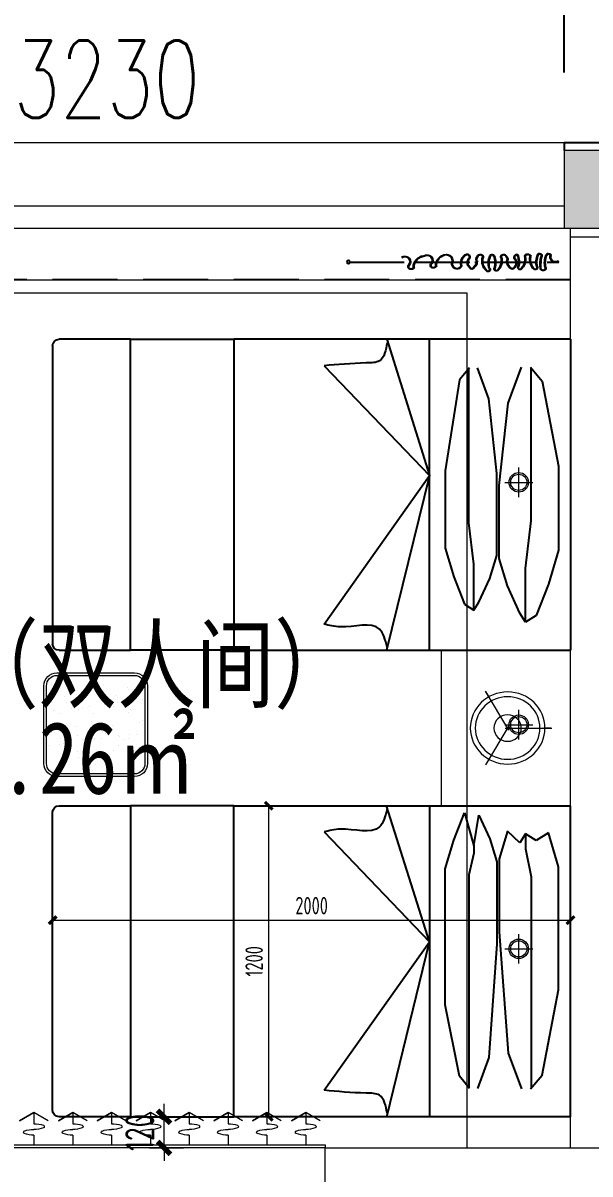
# Model space of a CAD drawing. Header units: millimetres. Extents: x 164760 to 3716174, y -1766400 to 11969.
# Drawn here: x 3564627 to 3566817, y -1701550 to -1697109 of the extents above; entities that cross this region are included whole.
import ezdxf

# ---------------------------------------------------------------- set-up
doc = ezdxf.new("R2010")
doc.units = ezdxf.units.MM
doc.header["$LTSCALE"] = 1000
doc.linetypes.add('DASH', pattern=[0.35, 0.25, -0.1])
doc.linetypes.add('DOTE', pattern=[2.42, 2, -0.2, 0.02, -0.2])
doc.layers.get('0').update_dxf_attribs({"color": 253, "linetype": 'CONTINUOUS'})
doc.layers.get('Defpoints').update_dxf_attribs({"color": 250, "linetype": 'CONTINUOUS', "lineweight": 0})
for name, color, linetype, lineweight in [('cr-外框线2', 253, 'CONTINUOUS', 13), ('PUB_HATCH', 253, 'CONTINUOUS', 0), ('RC-Dim【天花尺寸】', 253, 'CONTINUOUS', 0), ('RC-FCU【空调设备】', 253, 'CONTINUOUS', 0), ('RC-LIGHT【天花灯具】', 253, 'CONTINUOUS', 0), ('RC-Modelling【天花造型】', 253, 'CONTINUOUS', 0), ('WALL', 253, 'CONTINUOUS', 0), ('Wall【墙体】', 253, 'CONTINUOUS', 0), ('Wall【新建墙】', 253, 'CONTINUOUS', 0), ('WINDOW', 253, 'CONTINUOUS', 0), ('Xline【辅助线】', 253, 'CONTINUOUS', 0)]:
    doc.layers.add(name, color=color, linetype=linetype, lineweight=lineweight)
for name, color, linetype in [('Dimension', 253, 'CONTINUOUS'), ('FC-Text Annotation', 253, 'CONTINUOUS'), ('HATCH【填充】', 253, 'CONTINUOUS'), ('P-活动家具', 253, 'CONTINUOUS'), ('PUB_DIM', 253, 'CONTINUOUS'), ('SURFACE', 253, 'CONTINUOUS'), ('TITLE【图框】', 253, 'CONTINUOUS'), ('WINDOW_TEXT', 253, 'CONTINUOUS'), ('平面家具', 253, 'CONTINUOUS')]:
    doc.layers.add(name, color=color, linetype=linetype)
doc.styles.add('_TCH_DIM_T3', font='SIMPLEX', dxfattribs={"width": 0.705882, "bigfont": 'GBCBIG'})
doc.styles.add('_TCH_WINDOW', font='SIMPLEX', dxfattribs={"bigfont": 'GBCBIG'})
doc.styles.add('尺寸标注', font='ARCHS.SHX', dxfattribs={"width": 0.8})
doc.styles.add('文字', font='')
doc.styles.get('文字').set_extended_font_data('SimSun')
doc.dimstyles.new('_TCH_ARCH&&100', dxfattribs={"dimtxt": 212.5, "dimasz": 100, "dimexe": 250, "dimexo": 300, "dimgap": 100, "dimtad": 1, "dimdec": 0, "dimzin": 0, "dimdsep": 46, "dimtxsty": '_TCH_DIM_T3', "dimblk": 'ARCHTICK', "dimcen": 0.09, "dimclrt": 7, "dimazin": 2, "dimtfac": 1, "dimtdec": 0, "dimtix": 1, "dimtmove": 2, "dimatfit": 3, "dimtolj": 1, "dimtzin": 0, "dimarcsym": 0})
doc.dimstyles.new('海龙1：50', dxfattribs={"dimscale": 50, "dimtxt": 2.5, "dimasz": 1, "dimexe": 1, "dimexo": 1, "dimgap": 0.7, "dimtad": 1, "dimdec": 0, "dimrnd": 5, "dimdsep": 46, "dimtxsty": '尺寸标注', "dimblk": 'ARCHTICK', "dimblk1": 'ARCHTICK', "dimblk2": 'ARCHTICK', "dimcen": 1, "dimclrd": 44, "dimclre": 44, "dimclrt": 2, "dimadec": 0, "dimazin": 0, "dimtfac": 1, "dimtdec": 0, "dimtix": 1, "dimtmove": 2, "dimatfit": 3, "dimldrblk": 'hl_arrow2', "dimfxl": 5, "dimfxlon": 1, "dimarcsym": 0})
doc.dimstyles.new('海龙_1：30', dxfattribs={"dimscale": 30, "dimtxt": 2.25, "dimasz": 1, "dimexe": 1.5, "dimexo": 1, "dimgap": 0.7, "dimtad": 1, "dimdec": 0, "dimrnd": 5, "dimdsep": 46, "dimtxsty": '尺寸标注', "dimblk": 'ARCHTICK', "dimblk1": 'ARCHTICK', "dimblk2": 'ARCHTICK', "dimcen": 1, "dimclrd": 44, "dimclre": 44, "dimclrt": 2, "dimadec": 0, "dimazin": 0, "dimtfac": 1, "dimtdec": 0, "dimtix": 1, "dimtmove": 2, "dimatfit": 3, "dimldrblk": 'hl_arrow2', "dimfxl": 5, "dimfxlon": 1, "dimarcsym": 0})

# ---------------------------------------------------------------- blocks, each defined once
blk = doc.blocks.new('_ArchTick')
at = {"color": 2, "linetype": 'ByBlock', "const_width": 0.4}
blk.add_lwpolyline([(-0.5, -0.5), (0.5, 0.5)], dxfattribs=at)
blk = doc.blocks.new('*D428')
at = {"layer": 'Defpoints', "color": 0, "transparency": 16777216}
for p in [(3566716.8, -1696515.6), (3563516.8, -1697600.6), (3566716.8, -1697600.6)]:
    blk.add_point(p, dxfattribs=at)
at = {"layer": 'PUB_DIM', "color": 0, "lineweight": -2, "transparency": 16777216}
for p, q in [((3563516.8, -1697300.6), (3563516.8, -1696265.6)), ((3566716.8, -1697300.6), (3566716.8, -1696265.6)), ((3563516.8, -1696515.6), (3566716.8, -1696515.6))]:
    blk.add_line(p, q, dxfattribs=at)
at = {"layer": 'PUB_DIM', "color": 0, "lineweight": -2, "transparency": 16777216, "xscale": 100, "yscale": 100, "zscale": 100, "rotation": 180}
blk.add_blockref('_ArchTick', (3563516.8, -1696515.6), dxfattribs=at)
at = {"layer": 'PUB_DIM', "color": 0, "lineweight": -2, "transparency": 16777216, "xscale": 100, "yscale": 100, "zscale": 100}
blk.add_blockref('_ArchTick', (3566716.8, -1696515.6), dxfattribs=at)
at = {"layer": 'PUB_DIM', "color": 7, "transparency": 16777216, "insert": (3565116.8, -1696309.3), "char_height": 212.5, "attachment_point": 5, "style": '_TCH_DIM_T3'}
blk.add_mtext('\\A1;3200', dxfattribs=at)
blk = doc.blocks.new('*D429')
at = {"layer": 'Defpoints', "color": 0, "transparency": 16777216}
for p in [(3566916.8, -1696515.6), (3566716.8, -1697600.6), (3566916.8, -1697600.6)]:
    blk.add_point(p, dxfattribs=at)
at = {"layer": 'PUB_DIM', "color": 0, "lineweight": -2, "transparency": 16777216}
for p, q in [((3566716.8, -1697300.6), (3566716.8, -1696265.6)), ((3566916.8, -1697300.6), (3566916.8, -1696265.6)), ((3566716.8, -1696515.6), (3566916.8, -1696515.6))]:
    blk.add_line(p, q, dxfattribs=at)
at = {"layer": 'PUB_DIM', "color": 0, "lineweight": -2, "transparency": 16777216, "xscale": 100, "yscale": 100, "zscale": 100, "rotation": 180}
blk.add_blockref('_ArchTick', (3566716.8, -1696515.6), dxfattribs=at)
at = {"layer": 'PUB_DIM', "color": 0, "lineweight": -2, "transparency": 16777216, "xscale": 100, "yscale": 100, "zscale": 100}
blk.add_blockref('_ArchTick', (3566916.8, -1696515.6), dxfattribs=at)
at = {"layer": 'PUB_DIM', "color": 7, "transparency": 16777216, "insert": (3566816.8, -1696790.6), "char_height": 212.5, "attachment_point": 5, "style": '_TCH_DIM_T3'}
blk.add_mtext('\\A1;200', dxfattribs=at)
blk = doc.blocks.new('$WINLIB2D$00000004')
for p, q in [((-0.5, 0.5), (0.5, 0.5)), ((0.5, -0.5), (0.5, 0.5)), ((-0.5, 0.2406), (0.5, 0.2406)), ((-0.5, -0.5), (0.5, -0.5))]:
    blk.add_line(p, q)
blk = doc.blocks.new('*U32')
at = {"color": 251, "linetype": 'DOTE', "ltscale": 0.104867}
blk.add_line((806.1, 0, 0), (0, 0), dxfattribs=at)
at = {"color": 251}
blk.add_circle((812.1, 0, 0), 6, dxfattribs=at)
for centre, radius, start, end in [((10.2, 20.5), 20.9, 240.8721, 0.9421), ((12.6, 20.9), 20.9, 240.8459, 0.916), ((38.2, 24), 7.86, 17.5992, 204.3942), ((40.7, 24.5), 7.86, 17.573, 204.3681), ((-22.3, -2.9), 74, 345.168, 23.3232), ((-19.8, -2.4), 74, 345.1419, 23.297), ((72.5, 24.3), 7.61, 37.4673, 202.7091), ((-56.9, -9.9), 126.2, 352.7386, 14.3241), ((74.9, 24.7), 7.61, 37.4411, 202.6829), ((-54.4, -9.4), 126.2, 352.7125, 14.298), ((10.5, -0.4), 74, 345.168, 23.3232), ((13, 0), 74, 345.1419, 23.297), ((53.7, 10.7), 55.4, 314.4794, 10.735), ((56.1, 11.1), 55.4, 314.4533, 10.7089), ((118.5, 19.5), 10.5, 8.0945, 171.6931), ((120.9, 19.9), 10.5, 8.0684, 171.667), ((183.4, 11.5), 55.4, 170.1647, 226.4203), ((185.9, 11.9), 55.4, 170.1386, 226.3942), ((226.7, 1.1), 74, 157.5765, 195.7317), ((229.2, 1.4), 74, 157.5504, 195.7056), ((157.4, 17.7), 11.7, 333.1364, 85.5313), ((159.9, 18.1), 11.7, 333.1103, 85.5052), ((189.3, -3.5), 26.7, 143.4394, 246.9097), ((191.7, -3.2), 26.7, 143.4133, 246.8836), ((163.3, 2), 33.9, 297.1787, 3.2579), ((165.8, 2.4), 33.9, 297.1526, 3.2318), ((216.1, 9.8), 19.8, 117.6883, 197.1983), ((218.5, 10.1), 19.8, 117.6622, 197.1722), ((211.5, 19.3), 9.3, 334.698, 119.6198), ((213.9, 19.6), 9.3, 334.6719, 119.5937), ((274.4, 5.8), 55.4, 170.1647, 226.4203), ((276.9, 6.1), 55.4, 170.1386, 226.3942), ((317.7, -4.6), 74, 157.5765, 195.7317), ((320.1, -4.3), 74, 157.5504, 195.7056), ((256, 21.6), 7.06, 13.1305, 163.4149), ((258.5, 21.9), 7.06, 13.1044, 163.3888), ((195, -6.1), 74, 345.168, 23.3232), ((197.4, -5.7), 74, 345.1419, 23.297), ((238.1, 5), 55.4, 314.4794, 10.735), ((240.5, 5.3), 55.4, 314.4533, 10.7089), ((300.8, 19.4), 9.3, 61.2799, 206.2017), ((303.3, 19.7), 9.3, 61.2538, 206.1756), ((296.4, 9.9), 19.8, 343.7014, 63.2114), ((298.8, 10.2), 19.8, 343.6753, 63.1853), ((349.2, 3), 33.9, 177.6417, 243.721), ((351.7, 3.2), 33.9, 177.6156, 243.6949), ((323.3, -3), 26.7, 293.99, 37.4603), ((325.8, -2.7), 26.7, 293.9638, 37.4341), ((354.9, 18.7), 11.7, 95.3684, 207.7632), ((357.4, 19), 11.7, 95.3423, 207.7371), ((336.4, -4.4), 38.9, 345.1181, 63.4135), ((338.9, -4.1), 38.9, 345.092, 63.3874), ((394.1, -7.1), 19, 201.6068, 22.3251), ((433.7, 3.9), 24.8, 92.9506, 189.2969), ((436.2, 4.1), 24.8, 92.9245, 189.2707), ((428.4, -15.1), 44, 0.1274, 84.6999), ((430.8, -14.9), 44, 0.1013, 84.6738), ((506.9, 6.1), 20.7, 56.1371, 221.0328), ((509.3, 6.3), 20.7, 56.111, 221.0067), ((514.4, -20.5), 44, 0.1274, 84.6999), ((516.8, -20.2), 44, 0.1013, 84.6738), ((592.9, 0.8), 20.7, 56.1371, 221.0328), ((595.3, 1), 20.7, 56.111, 221.0067), ((58.9, -23.3), 9.76, 171.3487, 344.8278), ((61.4, -22.9), 9.76, 171.3226, 344.8017), ((89.6, -21.5), 7.82, 163.8441, 291.3575), ((92, -21.1), 7.82, 163.818, 291.3314), ((148, -21.2), 7.82, 249.5421, 17.0556), ((150.4, -20.9), 7.82, 249.516, 17.0295), ((239, -26.9), 7.82, 249.5421, 17.0556), ((241.4, -26.6), 7.82, 249.516, 17.0295), ((271.5, -29.9), 7.02, 135.7494, 319.4523), ((274, -29.6), 7.02, 135.7233, 319.4262), ((391.6, -7.4), 19, 201.633, 22.3512), ((482.4, -12.7), 10.3, 193.0653, 30.6308), ((484.8, -12.5), 10.3, 193.0392, 30.6047), ((568.4, -18), 10.3, 193.0653, 30.6308), ((570.8, -17.8), 10.3, 193.0392, 30.6047)]:
    blk.add_arc(centre, radius, start, end, dxfattribs=at)
blk = doc.blocks.new('单帘平面')
at = {"layer": 'TITLE【图框】'}
blk.add_blockref('*U32', (0, 0), dxfattribs=at)
blk = doc.blocks.new('海龙_041013431')
at = {"layer": 'P-活动家具', "color": 8}
for p, q in [((455.7, -74.4), (289.2, 600)), ((47.8, 499), (455.7, -74.4)), ((826, 491.4), (803.8, 456.5)), ((867.3, 466), (826, 491.4)), ((826, 491.4), (826, 283.9)), ((590.4, 422.6), (626.6, 444.9)), ((626.6, 444.9), (646.1, 414.3)), ((626.6, 444.9), (626.6, 267.8)), ((803.8, 456.5), (756.2, 351.8)), ((915, 345.5), (867.3, 466)), ((548.6, 316.9), (590.4, 422.6)), ((646.1, 414.3), (687.9, 322.4)), ((515.2, 206.5), (548.6, 316.9)), ((687.9, 322.4), (715.8, 234.4)), ((756.2, 351.8), (724.4, 245.8)), ((953.1, 214.1), (915, 345.5)), ((626.6, 267.8), (607.1, 108.1)), ((826, 283.9), (848.3, 101)), ((715.8, 234.4), (715.8, -82.4)), ((724.4, 245.8), (724.4, -35.9)), ((515.2, -92.7), (515.2, 206.5)), ((953.1, -110.2), (953.1, 214.1)), ((607.1, 108.1), (607.1, -487.1)), ((848.3, 101), (848.3, -488.8)), ((724.4, -35.9), (759.4, -353.8)), ((47.8, -497.7), (455.7, -74.4)), ((290.8, -600), (455.7, -74.4)), ((715.8, -82.4), (684.4, -370.6)), ((570.9, -443.1), (515.2, -92.7)), ((889.6, -438.7), (953.1, -110.2)), ((759.4, -353.8), (810.2, -492.6)), ((684.4, -370.6), (640.6, -490.4)), ((609.9, -490.4), (570.9, -443.1)), ((845.1, -492.6), (889.6, -438.7))]:
    blk.add_line(p, q, dxfattribs=at)
at = {"layer": 'P-活动家具'}
blk.add_line((1000, -600), (1000, 600), dxfattribs=at)
at = {"layer": 'P-活动家具', "color": 8}
blk.add_lwpolyline([(-300, -600), (-300, 600), (-700, 600), (-700, -600)], close=True, dxfattribs=at)
for points, knots in [([(291.5, 587.7), (284.6, 560.3), (263.8, 477.8), (136.2, 521), (68, 504), (47.8, 499)], [0, 0, 0, 0, 75.29107, 226.745569, 290.81809, 290.81809, 290.81809, 290.81809]), ([(291.5, -586.4), (286.2, -557.6), (277.4, -509), (168.4, -508.8), (99.8, -502.5), (47.8, -497.7)], [0, 0, 0, 0, 75.29107, 127.212251, 290.722633, 290.722633, 290.722633, 290.722633])]:
    blk.add_open_spline(points, degree=3, knots=knots, dxfattribs=at)
at = {"layer": '平面家具', "color": 43, "linetype": 'ByBlock'}
for p, q in [((-975, 600), (-700, 600)), ((-300, 600), (1000, 600)), ((455.7, 600), (455.7, -600)), ((-1000, -575), (-1000, 575)), ((-700, -600), (-975, -600)), ((1000, -600), (-300, -600))]:
    blk.add_line(p, q, dxfattribs=at)
for centre, start, end in [((-975, 575), 90, 180), ((-975, -575), 180, 270)]:
    blk.add_arc(centre, 25, start, end, dxfattribs=at)
blk = doc.blocks.new('海龙_041013471')
at = {"layer": 'P-活动家具', "color": 8}
for p, q in [((290.8, 600), (455.7, -75.6)), ((47.8, 497.7), (455.7, -75.6)), ((609.9, 490.4), (570.9, 443.1)), ((684.4, 370.6), (640.6, 490.4)), ((759.4, 353.8), (810.2, 492.6)), ((845.1, 492.6), (889.6, 438.7)), ((848.3, -326), (848.3, 488.8)), ((607.1, -333.1), (607.1, 487.1)), ((570.9, 443.1), (515.2, 167.7)), ((889.6, 438.7), (953.1, 110.2)), ((715.8, -67.6), (684.4, 370.6)), ((724.4, -114.1), (759.4, 353.8)), ((515.2, 167.7), (515.2, -356.5)), ((953.1, 110.2), (953.1, -364.1)), ((47.8, -499), (455.7, -75.6)), ((455.7, -75.6), (289.2, -600)), ((715.8, -384.4), (715.8, -67.6)), ((724.4, -395.8), (724.4, -114.1)), ((626.6, -417.8), (607.1, -333.1)), ((826, -433.9), (848.3, -326)), ((515.2, -356.5), (548.6, -466.9)), ((687.9, -472.4), (715.8, -384.4)), ((756.2, -501.8), (724.4, -395.8)), ((953.1, -364.1), (915, -495.5)), ((626.6, -444.9), (626.6, -417.8)), ((826, -491.4), (826, -433.9)), ((548.6, -466.9), (590.4, -572.6)), ((590.4, -572.6), (626.6, -444.9)), ((626.6, -444.9), (646.1, -564.3)), ((646.1, -564.3), (687.9, -472.4)), ((803.8, -456.5), (756.2, -501.8)), ((826, -491.4), (803.8, -456.5)), ((867.3, -466), (826, -491.4)), ((915, -495.5), (867.3, -466))]:
    blk.add_line(p, q, dxfattribs=at)
at = {"layer": 'P-活动家具'}
blk.add_line((1000, 600), (1000, -600), dxfattribs=at)
at = {"layer": 'P-活动家具', "color": 8}
blk.add_lwpolyline([(-299.9, 600), (-300, -600), (-700, -600), (-699.9, 600)], close=True, dxfattribs=at)
for points, knots in [([(291.5, 586.4), (286.2, 557.6), (277.4, 509), (168.4, 508.8), (99.8, 502.5), (47.8, 497.7)], [0, 0, 0, 0, 75.29107, 127.212251, 290.722633, 290.722633, 290.722633, 290.722633]), ([(291.5, -587.7), (284.6, -560.3), (263.8, -477.8), (136.2, -521), (68, -504), (47.8, -499)], [0, 0, 0, 0, 75.29107, 226.745569, 290.81809, 290.81809, 290.81809, 290.81809])]:
    blk.add_open_spline(points, degree=3, knots=knots, dxfattribs=at)
at = {"layer": '平面家具', "color": 43, "linetype": 'ByBlock'}
for p, q in [((-699.9, 600), (-975, 600)), ((1000, 600), (-299.9, 600)), ((455.7, -600), (455.7, 600)), ((-1000, 575), (-1000, -575)), ((-975, -600), (-700, -600)), ((-300, -600), (1000, -600))]:
    blk.add_line(p, q, dxfattribs=at)
for centre, start, end in [((-975, 575), 90, 180), ((-975, -575), 180, 270)]:
    blk.add_arc(centre, 25, start, end, dxfattribs=at)
blk = doc.blocks.new('1X-LAMP1')
at = {"color": 0, "linetype": 'ByBlock'}
for p, q in [((0.033, -0.058), (-0.59, 1.022)), ((0.033, -0.058), (-0.59, 1.022)), ((0.033, 0.058), (-0.59, -1.022)), ((0.033, 0.058), (-0.59, -1.022)), ((-0.067, 0), (1.18, 0)), ((-0.067, 0), (1.18, 0))]:
    blk.add_line(p, q, dxfattribs=at)
at = {"color": 0, "linetype": 'ByBlock', "const_width": 0.0333}
for points in [[(-0.481, 0.833), (-0.582, 1.009)], [(-0.481, 0.833), (-0.582, 1.009)], [(0.962, 0), (1.165, 0)], [(0.962, 0), (1.165, 0)], [(-0.481, -0.833), (-0.582, -1.009)], [(-0.481, -0.833), (-0.582, -1.009)]]:
    blk.add_lwpolyline(points, dxfattribs=at)
at = {"color": 0, "linetype": 'ByBlock'}
blk.add_circle((0, 0), 1, dxfattribs=at)
at = {"color": 8, "linetype": 'ByBlock'}
for radius in [0.867, 0.867, 0.367, 0.367]:
    blk.add_circle((0, 0), radius, dxfattribs=at)
blk = doc.blocks.new('海龙_0410133829')
blk.add_lwpolyline([(250, -300), (-250, -300), (-250, 300), (250, 300)], close=True)
at = {"xscale": -144.0868388001108, "yscale": -139.1580337798805, "zscale": 144.0868388001255, "rotation": 180}
blk.add_blockref('1X-LAMP1', (6.9, 0), dxfattribs=at)
blk = doc.blocks.new('*D129')
at = {"layer": 'Defpoints', "color": 0, "transparency": 16777216}
for p in [(-1419.5, 4643), (-1419.5, 4643), (-1419.5, 3443)]:
    blk.add_point(p, dxfattribs=at)
at = {"layer": 'Dimension', "color": 44, "lineweight": -2, "transparency": 16777216}
for p, q in [((-1419.5, 4643), (-1464.5, 4643)), ((-1419.5, 3443), (-1419.5, 4643)), ((-1419.5, 3443), (-1464.5, 3443))]:
    blk.add_line(p, q, dxfattribs=at)
at = {"layer": 'Dimension', "color": 44, "lineweight": -2, "transparency": 16777216, "xscale": 30, "yscale": 30, "zscale": 30}
for p, rotation in [((-1419.5, 4643), 90), ((-1419.5, 3443), 270)]:
    blk.add_blockref('_ArchTick', p, dxfattribs=dict(at, rotation=rotation))
at = {"layer": 'Dimension', "color": 2, "transparency": 16777216, "insert": (-1475.7, 4043), "char_height": 67.5, "attachment_point": 5, "rotation": 90, "style": '尺寸标注'}
blk.add_mtext('1200', dxfattribs=at)
blk = doc.blocks.new('hl_arrow2')
at = {"color": 2}
blk.add_line((-0.221, 0), (-1, 0), dxfattribs=at)
blk.add_lwpolyline([(-0.221, 0), (-0.861, -0.689), (-0.654, -0.862), (0, 0), (-0.654, 0.862), (-0.861, 0.689)], close=True, dxfattribs=at)
for points in [[(-0.861, 0.689), (-0.654, 0.862), (-0.221, 0), (0, 0)], [(-0.861, -0.689), (-0.654, -0.862), (-0.221, 0), (0, 0)]]:
    blk.add_solid(points, dxfattribs=at)
blk = doc.blocks.new('*D130')
at = {"layer": 'Defpoints', "color": 0, "transparency": 16777216}
for p in [(-253.7, 4201.6), (-2253.7, 4112.7), (-253.7, 4112.7)]:
    blk.add_point(p, dxfattribs=at)
at = {"layer": 'Dimension', "color": 44, "lineweight": -2, "transparency": 16777216}
for p, q in [((-2253.7, 4142.7), (-2253.7, 4246.6)), ((-253.7, 4142.7), (-253.7, 4246.6)), ((-2253.7, 4201.6), (-253.7, 4201.6))]:
    blk.add_line(p, q, dxfattribs=at)
at = {"layer": 'Dimension', "color": 44, "lineweight": -2, "transparency": 16777216, "xscale": 30, "yscale": 30, "zscale": 30, "rotation": 180}
blk.add_blockref('_ArchTick', (-2253.7, 4201.6), dxfattribs=at)
at = {"layer": 'Dimension', "color": 44, "lineweight": -2, "transparency": 16777216, "xscale": 30, "yscale": 30, "zscale": 30}
blk.add_blockref('_ArchTick', (-253.7, 4201.6), dxfattribs=at)
at = {"layer": 'Dimension', "color": 2, "transparency": 16777216, "insert": (-1253.7, 4257.7), "char_height": 67.5, "attachment_point": 5, "style": '尺寸标注'}
blk.add_mtext('2000', dxfattribs=at)
blk = doc.blocks.new('海龙0427194496')
at = {"layer": 'Wall【新建墙】', "color": 4}
blk.add_line((-885.9, 2054), (-885.9, 3165.2), dxfattribs=at)
blk.add_lwpolyline([(-885.9, 3165.2), (1334.1, 3165.2)], dxfattribs=at)
blk = doc.blocks.new('*D131')
at = {"layer": 'Defpoints', "color": 0, "transparency": 16777216}
for p in [(-1930.4, 3443), (-1823.6, 3443), (-1930.4, 3323)]:
    blk.add_point(p, dxfattribs=at)
at = {"layer": 'RC-Dim【天花尺寸】', "color": 44, "lineweight": -2, "transparency": 16777216}
for p, q in [((-1823.6, 3443), (-1823.6, 3493)), ((-1880.4, 3443), (-1748.6, 3443)), ((-1823.6, 3323), (-1823.6, 3443)), ((-1880.4, 3323), (-1748.6, 3323)), ((-1823.6, 3323), (-1823.6, 3273))]:
    blk.add_line(p, q, dxfattribs=at)
at = {"layer": 'RC-Dim【天花尺寸】', "color": 44, "lineweight": -2, "transparency": 16777216, "xscale": 50, "yscale": 50, "zscale": 50}
for p, rotation in [((-1823.6, 3443), 270), ((-1823.6, 3323), 90)]:
    blk.add_blockref('_ArchTick', p, dxfattribs=dict(at, rotation=rotation))
at = {"layer": 'RC-Dim【天花尺寸】', "color": 2, "transparency": 16777216, "insert": (-1917.2, 3383), "char_height": 112.5, "attachment_point": 5, "rotation": 90, "style": '尺寸标注'}
blk.add_mtext('120', dxfattribs=at)
blk = doc.blocks.new('圆形筒灯')
at = {"color": 251, "linetype": 'DOTE', "ltscale": 43.504693}
blk.add_line((0, 90.6), (0, -90.6), dxfattribs=at)
at = {"color": 251, "linetype": 'DOTE', "ltscale": 41.297046}
blk.add_line((86, 0), (-86, 0), dxfattribs=at)
blk.add_ellipse((0, 0), major_axis=(-42.4, 42.4), ratio=1, start_param=2.355868237233172, end_param=8.639053544412757)
at = {"color": 251}
blk.add_ellipse((0, 0), major_axis=(35.4, 35.4), ratio=1, start_param=5.49871431692557, end_param=11.78189962410516, dxfattribs=at)
blk = doc.blocks.new('ZL_0603123899')
at = {"layer": 'HATCH【填充】'}
h = blk.add_hatch(dxfattribs=at)
h.set_pattern_fill('AR-SAND', color=251, scale=2)
h.set_pattern_definition([(37.5, (-190, -390), (-3.2, 97.883), [0, -77.216, 0, -86.36, 0, -82.55]), (7.5, (-190, -390), (89.905, 143.365), [0, -41.656, 0, -69.596, 0, -26.67]), (327.5, (-252.48, -390), (158.198, 0.287), [0, -25.4, 0, -91.44, 0, -119.38]), (317.5, (-252.48, -390), (152.71, 44.586), [0, -12.7, 0, -59.944, 0, -68.58])])
h.paths.add_polyline_path([(190, -50, 0.414214), (150, -10), (-150, -10, 0.414214), (-190, -50), (-190, -350, 0.414214), (-150, -390), (150, -390, 0.414214), (190, -350)])
at = {"layer": 'RC-LIGHT【天花灯具】'}
blk.add_lwpolyline([(-150, 0), (150, 0, -0.414214), (200, -50), (200, -350, -0.414214), (150, -400), (-150, -400, -0.414214), (-200, -350), (-200, -50, -0.414214)], format="xyb", close=True, dxfattribs=at)
at = {"layer": 'RC-LIGHT【天花灯具】', "color": 8}
blk.add_lwpolyline([(-150, -10), (150, -10, -0.414214), (190, -50), (190, -350, -0.414214), (150, -390), (-150, -390, -0.414214), (-190, -350), (-190, -50, -0.414214)], format="xyb", close=True, dxfattribs=at)
blk = doc.blocks.new('*U411')
for p, q in [((0, -12), (0, 0)), ((0, 0), (1950, 0)), ((1950, 0), (1950, -12)), ((1950, -12), (0, -12)), ((75, -49.3), (75, -12)), ((225, -49.3), (225, -12)), ((375, -49.3), (375, -12)), ((525, -49.3), (525, -12)), ((675, -49.3), (675, -12)), ((825, -49.3), (825, -12)), ((975, -49.3), (975, -12)), ((1125, -49.3), (1125, -12)), ((1275, -49.3), (1275, -12)), ((1425, -49.3), (1425, -12)), ((1575, -49.3), (1575, -12)), ((1725, -49.3), (1725, -12)), ((1875, -49.3), (1875, -12)), ((1875, -49.3), (1875, -12)), ((19.6, -104.5), (75, -136.2)), ((75, -136.2), (75, -93.2)), ((130.4, -104.5), (75, -136.2)), ((75, -136.2), (130.4, -104.5)), ((169.6, -104.5), (225, -136.2)), ((225, -136.2), (225, -93.2)), ((280.4, -104.5), (225, -136.2)), ((225, -136.2), (280.4, -104.5)), ((319.6, -104.5), (375, -136.2)), ((375, -136.2), (375, -93.2)), ((430.4, -104.5), (375, -136.2)), ((375, -136.2), (430.4, -104.5)), ((469.6, -104.5), (525, -136.2)), ((525, -136.2), (525, -93.2)), ((580.4, -104.5), (525, -136.2)), ((525, -136.2), (580.4, -104.5)), ((619.6, -104.5), (675, -136.2)), ((675, -136.2), (675, -93.2)), ((730.4, -104.5), (675, -136.2)), ((675, -136.2), (730.4, -104.5)), ((769.6, -104.5), (825, -136.2)), ((825, -136.2), (825, -93.2)), ((880.4, -104.5), (825, -136.2)), ((825, -136.2), (880.4, -104.5)), ((919.6, -104.5), (975, -136.2)), ((975, -136.2), (975, -93.2)), ((1030.4, -104.5), (975, -136.2)), ((975, -136.2), (1030.4, -104.5)), ((1069.6, -104.5), (1125, -136.2)), ((1125, -136.2), (1125, -93.2)), ((1180.4, -104.5), (1125, -136.2)), ((1125, -136.2), (1180.4, -104.5)), ((1219.6, -104.5), (1275, -136.2)), ((1275, -136.2), (1275, -93.2)), ((1330.4, -104.5), (1275, -136.2)), ((1275, -136.2), (1330.4, -104.5)), ((1369.6, -104.5), (1425, -136.2)), ((1425, -136.2), (1425, -93.2)), ((1480.4, -104.5), (1425, -136.2)), ((1425, -136.2), (1480.4, -104.5)), ((1519.6, -104.5), (1575, -136.2)), ((1575, -136.2), (1575, -93.2)), ((1630.4, -104.5), (1575, -136.2)), ((1575, -136.2), (1630.4, -104.5)), ((1669.6, -104.5), (1725, -136.2)), ((1725, -136.2), (1725, -93.2)), ((1780.4, -104.5), (1725, -136.2)), ((1725, -136.2), (1780.4, -104.5)), ((1819.6, -104.5), (1875, -136.2)), ((1819.6, -104.5), (1875, -136.2)), ((1875, -136.2), (1875, -93.2)), ((1875, -136.2), (1875, -93.2)), ((1930.4, -104.5), (1875, -136.2)), ((1875, -136.2), (1930.4, -104.5)), ((1930.4, -104.5), (1875, -136.2)), ((1875, -136.2), (1930.4, -104.5))]:
    blk.add_line(p, q)
at = {"extrusion": (0, 0, -1)}
for centre, major_axis, start_param, end_param in [((40, -82.2), (3.69, -3.69), 1.137309, 3.57508), ((72.5, -170.8), (-70.4, -70.4), 2.004284, 2.381239), ((72.5, 6.4), (70.4, -70.4), 0.760354, 1.137309), ((77.5, -148.9), (-70.4, -70.4), 2.33115, 2.708105), ((77.5, 28.3), (70.4, -70.4), 0.433488, 0.810442), ((110, -60.3), (3.69, -3.69), 4.278901, 6.716673), ((190, -82.2), (3.69, -3.69), 1.137309, 3.57508), ((222.5, -170.8), (-70.4, -70.4), 2.004284, 2.381239), ((222.5, 6.4), (70.4, -70.4), 0.760354, 1.137309), ((227.5, -148.9), (-70.4, -70.4), 2.33115, 2.708105), ((227.5, 28.3), (70.4, -70.4), 0.433488, 0.810442), ((260, -60.3), (3.69, -3.69), 4.278901, 6.716673), ((340, -82.2), (3.69, -3.69), 1.137309, 3.57508), ((372.5, -170.8), (-70.4, -70.4), 2.004284, 2.381239), ((372.5, 6.4), (70.4, -70.4), 0.760354, 1.137309), ((377.5, -148.9), (-70.4, -70.4), 2.33115, 2.708105), ((377.5, 28.3), (70.4, -70.4), 0.433488, 0.810442), ((410, -60.3), (3.69, -3.69), 4.278901, 6.716673), ((490, -82.2), (3.69, -3.69), 1.137309, 3.57508), ((522.5, -170.8), (-70.4, -70.4), 2.004284, 2.381239), ((522.5, 6.4), (70.4, -70.4), 0.760354, 1.137309), ((527.5, -148.9), (-70.4, -70.4), 2.33115, 2.708105), ((527.5, 28.3), (70.4, -70.4), 0.433488, 0.810442), ((560, -60.3), (3.69, -3.69), 4.278901, 6.716673), ((640, -82.2), (3.69, -3.69), 1.137309, 3.57508), ((672.5, -170.8), (-70.4, -70.4), 2.004284, 2.381239), ((672.5, 6.4), (70.4, -70.4), 0.760354, 1.137309), ((677.5, -148.9), (-70.4, -70.4), 2.33115, 2.708105), ((677.5, 28.3), (70.4, -70.4), 0.433488, 0.810442), ((710, -60.3), (3.69, -3.69), 4.278901, 6.716673), ((790, -82.2), (3.69, -3.69), 1.137309, 3.57508), ((822.5, -170.8), (-70.4, -70.4), 2.004284, 2.381239), ((822.5, 6.4), (70.4, -70.4), 0.760354, 1.137309), ((827.5, -148.9), (-70.4, -70.4), 2.33115, 2.708105), ((827.5, 28.3), (70.4, -70.4), 0.433488, 0.810442), ((860, -60.3), (3.69, -3.69), 4.278901, 6.716673), ((940, -82.2), (3.69, -3.69), 1.137309, 3.57508), ((972.5, -170.8), (-70.4, -70.4), 2.004284, 2.381239), ((972.5, 6.4), (70.4, -70.4), 0.760354, 1.137309), ((977.5, -148.9), (-70.4, -70.4), 2.33115, 2.708105), ((977.5, 28.3), (70.4, -70.4), 0.433488, 0.810442), ((1010, -60.3), (3.69, -3.69), 4.278901, 6.716673), ((1090, -82.2), (3.69, -3.69), 1.137309, 3.57508), ((1122.5, -170.8), (-70.4, -70.4), 2.004284, 2.381239), ((1122.5, 6.4), (70.4, -70.4), 0.760354, 1.137309), ((1127.5, -148.9), (-70.4, -70.4), 2.33115, 2.708105), ((1127.5, 28.3), (70.4, -70.4), 0.433488, 0.810442), ((1160, -60.3), (3.69, -3.69), 4.278901, 6.716673), ((1240, -82.2), (3.69, -3.69), 1.137309, 3.57508), ((1272.5, -170.8), (-70.4, -70.4), 2.004284, 2.381239), ((1272.5, 6.4), (70.4, -70.4), 0.760354, 1.137309), ((1277.5, -148.9), (-70.4, -70.4), 2.33115, 2.708105), ((1277.5, 28.3), (70.4, -70.4), 0.433488, 0.810442), ((1310, -60.3), (3.69, -3.69), 4.278901, 6.716673), ((1390, -82.2), (3.69, -3.69), 1.137309, 3.57508), ((1422.5, -170.8), (-70.4, -70.4), 2.004284, 2.381239), ((1422.5, 6.4), (70.4, -70.4), 0.760354, 1.137309), ((1427.5, -148.9), (-70.4, -70.4), 2.33115, 2.708105), ((1427.5, 28.3), (70.4, -70.4), 0.433488, 0.810442), ((1460, -60.3), (3.69, -3.69), 4.278901, 6.716673), ((1540, -82.2), (3.69, -3.69), 1.137309, 3.57508), ((1572.5, -170.8), (-70.4, -70.4), 2.004284, 2.381239), ((1572.5, 6.4), (70.4, -70.4), 0.760354, 1.137309), ((1577.5, -148.9), (-70.4, -70.4), 2.33115, 2.708105), ((1577.5, 28.3), (70.4, -70.4), 0.433488, 0.810442), ((1610, -60.3), (3.69, -3.69), 4.278901, 6.716673), ((1690, -82.2), (3.69, -3.69), 1.137309, 3.57508), ((1722.5, -170.8), (-70.4, -70.4), 2.004284, 2.381239), ((1722.5, 6.4), (70.4, -70.4), 0.760354, 1.137309), ((1727.5, -148.9), (-70.4, -70.4), 2.33115, 2.708105), ((1727.5, 28.3), (70.4, -70.4), 0.433488, 0.810442), ((1760, -60.3), (3.69, -3.69), 4.278901, 6.716673), ((1840, -82.2), (3.69, -3.69), 1.137309, 3.57508), ((1840, -82.2), (3.69, -3.69), 1.137309, 3.57508), ((1872.5, -170.8), (-70.4, -70.4), 2.004284, 2.381239), ((1872.5, -170.8), (-70.4, -70.4), 2.004284, 2.381239), ((1872.5, 6.4), (70.4, -70.4), 0.760354, 1.137309), ((1872.5, 6.4), (70.4, -70.4), 0.760354, 1.137309), ((1877.5, -148.9), (-70.4, -70.4), 2.33115, 2.708105), ((1877.5, -148.9), (-70.4, -70.4), 2.33115, 2.708105), ((1877.5, 28.3), (70.4, -70.4), 0.433488, 0.810442), ((1877.5, 28.3), (70.4, -70.4), 0.433488, 0.810442), ((1910, -60.3), (3.69, -3.69), 4.278901, 6.716673), ((1910, -60.3), (3.69, -3.69), 4.278901, 6.716673)]:
    blk.add_ellipse(centre, major_axis=major_axis, ratio=1, start_param=start_param, end_param=end_param, dxfattribs=at)
blk = doc.blocks.new('ZL_0603131599')
at = {"layer": 'RC-Modelling【天花造型】'}
for p, q in [((-1680.6, -1.1), (1544.4, -1.1)), ((-1680.6, -51.1), (1144.4, -51.1)), ((1144.4, -51.1), (1144.4, -3349.7)), ((596.9, -3349.7), (-1723.2, -3349.7))]:
    blk.add_line(p, q, dxfattribs=at)
at = {"layer": 'RC-FCU【空调设备】', "ltscale": 10, "rotation": 180}
blk.add_blockref('*U411', (596.9, -3349.7), dxfattribs=at)
at = {"layer": 'RC-LIGHT【天花灯具】', "xscale": 0.625, "yscale": 0.625, "zscale": 0.625, "rotation": 180}
for p in [(1344.4, -781.8), (1344.4, -1716.8), (1344.4, -2581.8)]:
    blk.add_blockref('圆形筒灯', p, dxfattribs=at)
at = {"layer": 'RC-LIGHT【天花灯具】', "rotation": 180}
blk.add_blockref('ZL_0603123899', (-289.4, -1916.8), dxfattribs=at)
blk = doc.blocks.new('海龙042720302')
at = {"layer": 'P-活动家具', "color": 8, "linetype": 'DASH'}
blk.add_line((-253.7, 6672.8), (-3478.7, 6672.8), dxfattribs=at)
at = {"layer": 'Wall【墙体】', "color": 6}
blk.add_line((-253.7, 3443), (-253.7, 6872.8), dxfattribs=at)
at = {"layer": 'Wall【新建墙】', "color": 4}
blk.add_line((-253.7, 3323), (-253.7, 6872.8), dxfattribs=at)
at = {"layer": 'cr-外框线2', "xscale": -1, "rotation": 180}
for name, p in [('海龙_041013431', (-1253.7, 5843)), ('海龙_0410133829', (-503.7, 4943)), ('海龙_041013471', (-1253.7, 4043))]:
    blk.add_blockref(name, p, dxfattribs=at)
at = {"layer": 'Wall【墙体】', "xscale": -1}
blk.add_blockref('单帘平面', (-299.7, 6741.1), dxfattribs=at)
at = {"layer": 'FC-Text Annotation', "style": '文字', "width": 0.8}
for s, p in [('备勤（双人间）', (-3218.8, 5049.3)), ('17.26㎡', (-2761.3, 4689.4))]:
    blk.add_text(s, height=278.17, dxfattribs=at).set_placement(p)
at = {"layer": 'Dimension'}
for p1, p2, distance, picture, middle in [((-1419.5, 3443), (-1419.5, 4643), 0, '*D129', (-1475.7, 4043)), ((-2253.7, 4112.7), (-253.7, 4112.7), 88.9, '*D130', (-1253.7, 4257.7))]:
    dim = blk.add_aligned_dim(p1=p1, p2=p2, distance=distance, dimstyle='海龙_1：30', dxfattribs=at)
    dim.commit()
    dim.dimension.update_dxf_attribs({"geometry": picture, "text_midpoint": middle})
at = {"layer": 'RC-Dim【天花尺寸】'}
dim = blk.add_aligned_dim(p1=(-1930.4, 3323), p2=(-1930.4, 3443), distance=-106.7, dimstyle='海龙1：50', dxfattribs=at)
dim.commit()
dim.dimension.update_dxf_attribs({"geometry": '*D131', "text_midpoint": (-1917.2, 3383)})
at = {"layer": 'Xline【辅助线】'}
blk.add_blockref('海龙0427194496', (-315.3, 157.9), dxfattribs=at)

msp = doc.modelspace()

# ---------------------------------------------------------------- hatches: boundary and pattern name
at = {"layer": 'PUB_HATCH'}
msp.add_hatch(color=256, dxfattribs=at).paths.add_polyline_path([(3566716.8, -1697900.6), (3566916.8, -1697900.6), (3566916.8, -1697600.6), (3566716.8, -1697600.6)])

# ---------------------------------------------------------------- linework, layer by layer
at = {"layer": 'SURFACE'}
for q in [(3566716.8, -1697600.6), (3566916.8, -1697570.6)]:
    msp.add_line((3566716.8, -1697570.6), q, dxfattribs=at)
at = {"layer": 'WALL'}
for p, q in [((3566916.8, -1697600.6), (3566716.8, -1697600.6)), ((3566716.8, -1697600.6), (3566716.8, -1697900.6)), ((3566716.8, -1697900.6), (3566916.8, -1697900.6))]:
    msp.add_line(p, q, dxfattribs=at)
at = {"layer": 'Wall【墙体】', "color": 6}
msp.add_line((3566741.8, -1697934.4), (3566891.8, -1697934.4), dxfattribs=at)

# ---------------------------------------------------------------- block references
at = {"layer": 'WINDOW'}
ref = msp.add_blockref('$WINLIB2D$00000004', (3565116.8, -1697735.6), dxfattribs=dict(at, xscale=3200, yscale=-330, zscale=3200))
ref.add_attrib('A', 'C3230', (3564402, -1697474.3), dxfattribs={"layer": 'WINDOW_TEXT', "height": 297.5, "style": '_TCH_WINDOW', "width": 0.705882})

# ---------------------------------------------------------------- dimensions: what is measured, and where the dimension line sits
at = {"layer": 'PUB_DIM'}
dim = msp.add_aligned_dim(p1=(3563516.8, -1697600.6), p2=(3566716.8, -1697600.6), distance=1085, dimstyle='_TCH_ARCH&&100', dxfattribs=at)
dim.commit()
dim.dimension.update_dxf_attribs({"geometry": '*D428', "text_midpoint": (3565116.8, -1696309.3)})
dim = msp.add_linear_dim(base=(3566916.8, -1696515.6), p1=(3566716.8, -1697600.6), p2=(3566916.8, -1697600.6), angle=0, dimstyle='_TCH_ARCH&&100', dxfattribs=at)
dim.commit()
dim.dimension.update_dxf_attribs({"geometry": '*D429', "text_midpoint": (3566816.8, -1696790.6), "dimtype": 129})

# ---------------------------------------------------------------- next in the draw order: block references
at = {"layer": 'Xline【辅助线】'}
msp.add_blockref('海龙042720302', (3566995.6, -1704772.2), dxfattribs=at)

# ---------------------------------------------------------------- next in the draw order: block references
at = {"layer": 'RC-LIGHT【天花灯具】'}
msp.add_blockref('ZL_0603131599', (3565197.4, -1698099.4), dxfattribs=at)

doc.saveas('drawing.dxf')
